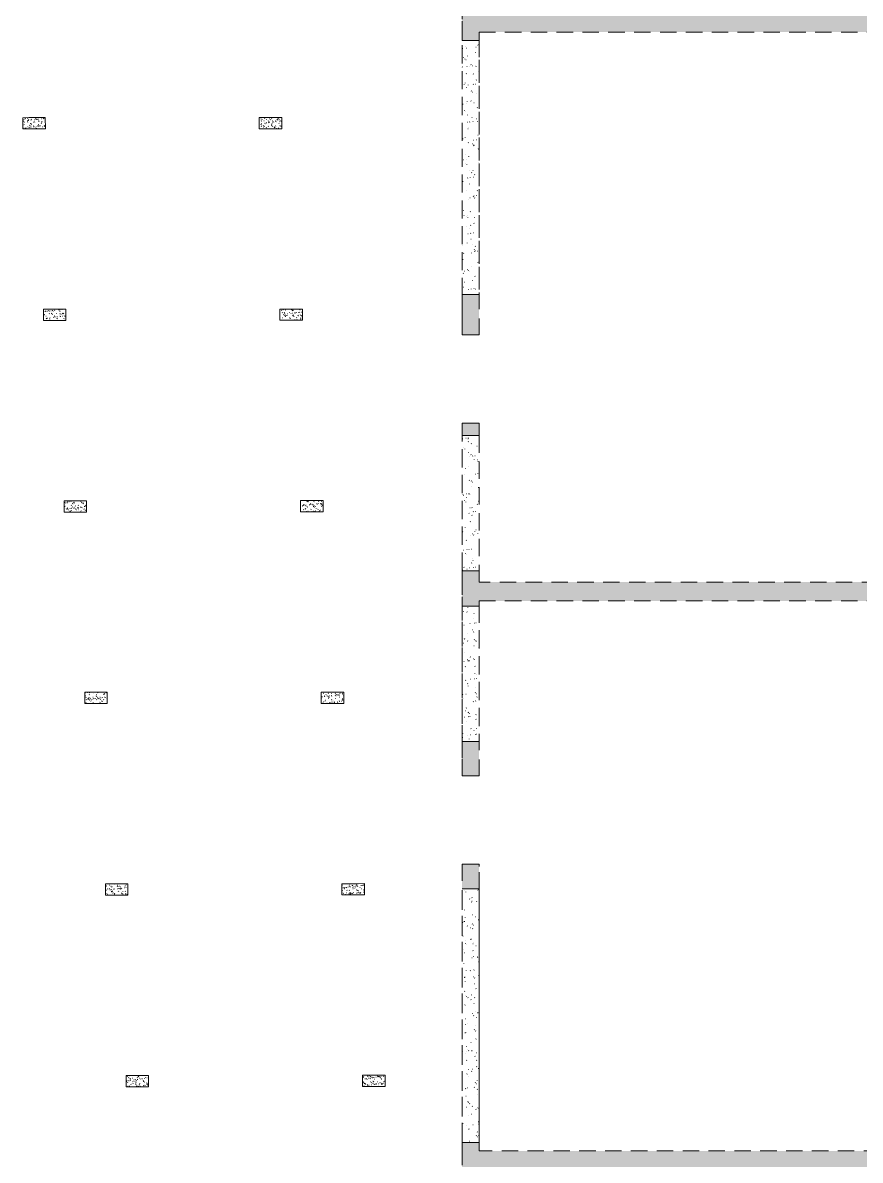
# Model space of a CAD drawing. Header units: metres. Extents: x 399 to 3028, y -427 to 863.
# Drawn here: x 561.34 to 570.25, y -410.92 to -398.82 of the extents above; entities that cross this region are included whole.
import ezdxf

# ---------------------------------------------------------------- set-up
doc = ezdxf.new("R2010")
doc.units = ezdxf.units.M
doc.linetypes.add('Caché', pattern=[0.265, 0.175, -0.09])
for name, color, linetype, lineweight in [('A-WALL', 113, 'Continuous', 18), ('A-WALL-PATT', 111, 'Continuous', 18), ('S-COLS', 52, 'Continuous', 18)]:
    doc.layers.add(name, color=color, linetype=linetype, lineweight=lineweight)
pattern_1 = [(37.5, (117.709333, -43.356), (-0.0020069574, 0.055181266), [0.004, -0.04, 0.004, -0.045, -0.046]), (37.5, (117.709333, -43.356), (-0.0020069574, 0.055181266), [-0.092, 0.004, -0.043]), (7.5, (117.70933, -43.356), (0.0509497245, 0.080337573), [0.004, -0.02, 0.004, -0.035, -0.015]), (7.5, (117.70933, -43.356), (0.0509497245, 0.080337573), [-0.063, 0.004, -0.011]), (327.5, (117.674333, -43.356), (0.0890447396, 0.0001853188), [0.004, -0.011, 0.004, -0.048, -0.067]), (327.5, (117.674333, -43.356), (0.0890447396, 0.0001853188), [-0.066, 0.004, -0.063]), (317.5, (117.67433, -43.356), (0.085935203, 0.025693205), [0.004, -0.003, 0.004, -0.03, -0.039]), (317.5, (117.67433, -43.356), (0.085935203, 0.025693205), [-0.041, 0.004, -0.035])]
pattern_2 = [(37.5, (117.70933, -43.356), (-0.004214223, 0.14676253), [0.003, -0.112, 0.003, -0.126, -0.124]), (37.5, (117.70933, -43.356), (-0.004214223, 0.14676253), [-0.245, 0.003, -0.12]), (7.5, (117.70933, -43.356), (0.135030934, 0.215468436), [0.003, -0.059, 0.003, -0.101, -0.04]), (7.5, (117.70933, -43.356), (0.135030934, 0.215468436), [-0.167, 0.003, -0.037]), (327.5, (117.61533, -43.356), (0.23745264, 0.000494183), [0.003, -0.035, 0.003, -0.134, -0.179]), (327.5, (117.61533, -43.356), (0.23745264, 0.000494183), [-0.175, 0.003, -0.176]), (317.5, (117.61533, -43.356), (0.22924279, 0.06663139), [0.003, -0.016, 0.003, -0.087, -0.103]), (317.5, (117.61533, -43.356), (0.22924279, 0.06663139), [-0.109, 0.003, -0.1])]

# ---------------------------------------------------------------- blocks, each defined once
blk = doc.blocks.new('P - AES_Poteau-V12-Plan VES _PB _2_')
at = {"layer": 'S-COLS', "linetype": 'Caché'}
h = blk.add_hatch(dxfattribs=at)
h.set_pattern_fill('FP_17', color=94, style=0, pattern_type=2)
h.set_pattern_definition([(37.441, (-444.474, 367.176), (-0.0019501338, 0.0551833034), [0.004, -0.04, 0.004, -0.045, -0.046]), (37.441, (-444.474, 367.176), (-0.0019501338, 0.0551833034), [-0.092, 0.004, -0.043]), (7.441, (-444.474, 367.176), (0.051032425, 0.080285065), [0.004, -0.02, 0.004, -0.035, -0.015]), (7.441, (-444.474, 367.176), (0.051032425, 0.080285065), [-0.063, 0.004, -0.011]), (327.441, (-444.509, 367.176), (0.0890448833, 9.36254e-05), [0.004, -0.011, 0.004, -0.048, -0.067]), (327.441, (-444.509, 367.176), (0.0890448833, 9.36254e-05), [-0.066, 0.004, -0.063]), (317.441, (-444.509, 367.176), (0.085961615, 0.0256047), [0.004, -0.003, 0.004, -0.03, -0.039]), (317.441, (-444.509, 367.176), (0.085961615, 0.0256047), [-0.041, 0.004, -0.035])])
h.paths.add_polyline_path([(0.12, 0.06), (0.12, -0.06), (-0.12, -0.06), (-0.12, 0.06)])
at = {"layer": 'S-COLS', "color": 94, "linetype": 'Caché'}
for p, q in [((0.12, 0.06), (-0.12, 0.06)), ((-0.12, 0.06), (-0.12, -0.06)), ((-0.12, -0.06), (-0.12, 0.06)), ((-0.12, 0.06), (0.12, 0.06)), ((-0.12, 0.06), (-0.12, 0.06)), ((0.12, -0.06), (0.12, 0.06)), ((0.12, 0.06), (0.12, -0.06)), ((0.12, 0.06), (0.12, 0.06)), ((-0.12, -0.06), (0.12, -0.06)), ((0.12, -0.06), (-0.12, -0.06)), ((-0.12, -0.06), (-0.12, -0.06)), ((0.12, -0.06), (0.12, -0.06))]:
    blk.add_line(p, q, dxfattribs=at)
blk = doc.blocks.new('P - AES_Poteau-V13-Plan VES _PB _2_')
at = {"layer": 'S-COLS', "linetype": 'Caché'}
h = blk.add_hatch(dxfattribs=at)
h.set_pattern_fill('FP_18', color=94, style=0, pattern_type=2)
h.set_pattern_definition([(37.441, (-444.256, 365.138), (-0.0019501338, 0.0551833034), [0.004, -0.04, 0.004, -0.045, -0.046]), (37.441, (-444.256, 365.138), (-0.0019501338, 0.0551833034), [-0.092, 0.004, -0.043]), (7.441, (-444.256, 365.138), (0.051032425, 0.080285065), [0.004, -0.02, 0.004, -0.035, -0.015]), (7.441, (-444.256, 365.138), (0.051032425, 0.080285065), [-0.063, 0.004, -0.011]), (327.441, (-444.291, 365.138), (0.0890448833, 9.36254e-05), [0.004, -0.011, 0.004, -0.048, -0.067]), (327.441, (-444.291, 365.138), (0.0890448833, 9.36254e-05), [-0.066, 0.004, -0.063]), (317.441, (-444.291, 365.138), (0.085961615, 0.0256047), [0.004, -0.003, 0.004, -0.03, -0.039]), (317.441, (-444.291, 365.138), (0.085961615, 0.0256047), [-0.041, 0.004, -0.035])])
h.paths.add_polyline_path([(0.12, 0.06), (0.12, -0.06), (-0.12, -0.06), (-0.12, 0.06)])
at = {"layer": 'S-COLS', "color": 94, "linetype": 'Caché'}
for p, q in [((0.12, 0.06), (-0.12, 0.06)), ((-0.12, 0.06), (-0.12, -0.06)), ((-0.12, -0.06), (-0.12, 0.06)), ((-0.12, 0.06), (0.12, 0.06)), ((-0.12, 0.06), (-0.12, 0.06)), ((0.12, -0.06), (0.12, 0.06)), ((0.12, 0.06), (0.12, -0.06)), ((0.12, 0.06), (0.12, 0.06)), ((-0.12, -0.06), (0.12, -0.06)), ((0.12, -0.06), (-0.12, -0.06)), ((-0.12, -0.06), (-0.12, -0.06)), ((0.12, -0.06), (0.12, -0.06))]:
    blk.add_line(p, q, dxfattribs=at)
blk = doc.blocks.new('P - AES_Poteau-V14-Plan VES _PB _2_')
at = {"layer": 'S-COLS', "linetype": 'Caché'}
h = blk.add_hatch(dxfattribs=at)
h.set_pattern_fill('FP_19', color=94, style=0, pattern_type=2)
h.set_pattern_definition([(37.441, (-444.038, 363.099), (-0.0019501338, 0.0551833034), [0.004, -0.04, 0.004, -0.045, -0.046]), (37.441, (-444.038, 363.099), (-0.0019501338, 0.0551833034), [-0.092, 0.004, -0.043]), (7.441, (-444.038, 363.099), (0.051032425, 0.080285065), [0.004, -0.02, 0.004, -0.035, -0.015]), (7.441, (-444.038, 363.099), (0.051032425, 0.080285065), [-0.063, 0.004, -0.011]), (327.441, (-444.074, 363.1), (0.0890448833, 9.36254e-05), [0.004, -0.011, 0.004, -0.048, -0.067]), (327.441, (-444.074, 363.1), (0.0890448833, 9.36254e-05), [-0.066, 0.004, -0.063]), (317.441, (-444.074, 363.1), (0.085961615, 0.0256047), [0.004, -0.003, 0.004, -0.03, -0.039]), (317.441, (-444.074, 363.1), (0.085961615, 0.0256047), [-0.041, 0.004, -0.035])])
h.paths.add_polyline_path([(0.12, 0.06), (0.12, -0.06), (-0.12, -0.06), (-0.12, 0.06)])
at = {"layer": 'S-COLS', "color": 94, "linetype": 'Caché'}
for p, q in [((0.12, 0.06), (-0.12, 0.06)), ((-0.12, 0.06), (-0.12, -0.06)), ((-0.12, -0.06), (-0.12, 0.06)), ((-0.12, 0.06), (0.12, 0.06)), ((-0.12, 0.06), (-0.12, 0.06)), ((0.12, -0.06), (0.12, 0.06)), ((0.12, 0.06), (0.12, -0.06)), ((0.12, 0.06), (0.12, 0.06)), ((-0.12, -0.06), (0.12, -0.06)), ((0.12, -0.06), (-0.12, -0.06)), ((-0.12, -0.06), (-0.12, -0.06)), ((0.12, -0.06), (0.12, -0.06))]:
    blk.add_line(p, q, dxfattribs=at)
blk = doc.blocks.new('P - AES_Poteau-V15-Plan VES _PB _2_')
at = {"layer": 'S-COLS', "linetype": 'Caché'}
h = blk.add_hatch(dxfattribs=at)
h.set_pattern_fill('FP_20', color=94, style=0, pattern_type=2)
h.set_pattern_definition([(37.441, (-443.821, 361.061), (-0.0019501338, 0.0551833034), [0.004, -0.04, 0.004, -0.045, -0.046]), (37.441, (-443.821, 361.061), (-0.0019501338, 0.0551833034), [-0.092, 0.004, -0.043]), (7.441, (-443.821, 361.061), (0.051032425, 0.080285065), [0.004, -0.02, 0.004, -0.035, -0.015]), (7.441, (-443.821, 361.061), (0.051032425, 0.080285065), [-0.063, 0.004, -0.011]), (327.441, (-443.856, 361.061), (0.0890448833, 9.36254e-05), [0.004, -0.011, 0.004, -0.048, -0.067]), (327.441, (-443.856, 361.061), (0.0890448833, 9.36254e-05), [-0.066, 0.004, -0.063]), (317.441, (-443.856, 361.061), (0.085961615, 0.0256047), [0.004, -0.003, 0.004, -0.03, -0.039]), (317.441, (-443.856, 361.061), (0.085961615, 0.0256047), [-0.041, 0.004, -0.035])])
h.paths.add_polyline_path([(0.12, 0.06), (0.12, -0.06), (-0.12, -0.06), (-0.12, 0.06)])
at = {"layer": 'S-COLS', "color": 94, "linetype": 'Caché'}
for p, q in [((0.12, 0.06), (-0.12, 0.06)), ((-0.12, 0.06), (-0.12, -0.06)), ((-0.12, -0.06), (-0.12, 0.06)), ((-0.12, 0.06), (0.12, 0.06)), ((-0.12, 0.06), (-0.12, 0.06)), ((0.12, -0.06), (0.12, 0.06)), ((0.12, 0.06), (0.12, -0.06)), ((0.12, 0.06), (0.12, 0.06)), ((-0.12, -0.06), (0.12, -0.06)), ((0.12, -0.06), (-0.12, -0.06)), ((-0.12, -0.06), (-0.12, -0.06)), ((0.12, -0.06), (0.12, -0.06))]:
    blk.add_line(p, q, dxfattribs=at)
blk = doc.blocks.new('P - AES_Poteau-V16-Plan VES _PB _2_')
at = {"layer": 'S-COLS', "linetype": 'Caché'}
h = blk.add_hatch(dxfattribs=at)
h.set_pattern_fill('FP_21', color=94, style=0, pattern_type=2)
h.set_pattern_definition([(37.441, (-443.603, 359.023), (-0.0019501338, 0.0551833034), [0.004, -0.04, 0.004, -0.045, -0.046]), (37.441, (-443.603, 359.023), (-0.0019501338, 0.0551833034), [-0.092, 0.004, -0.043]), (7.441, (-443.603, 359.023), (0.051032425, 0.080285065), [0.004, -0.02, 0.004, -0.035, -0.015]), (7.441, (-443.603, 359.023), (0.051032425, 0.080285065), [-0.063, 0.004, -0.011]), (327.441, (-443.638, 359.023), (0.0890448833, 9.36254e-05), [0.004, -0.011, 0.004, -0.048, -0.067]), (327.441, (-443.638, 359.023), (0.0890448833, 9.36254e-05), [-0.066, 0.004, -0.063]), (317.441, (-443.638, 359.023), (0.085961615, 0.0256047), [0.004, -0.003, 0.004, -0.03, -0.039]), (317.441, (-443.638, 359.023), (0.085961615, 0.0256047), [-0.041, 0.004, -0.035])])
h.paths.add_polyline_path([(0.12, 0.06), (0.12, -0.06), (-0.12, -0.06), (-0.12, 0.06)])
at = {"layer": 'S-COLS', "color": 94, "linetype": 'Caché'}
for p, q in [((0.12, 0.06), (-0.12, 0.06)), ((-0.12, 0.06), (-0.12, -0.06)), ((-0.12, -0.06), (-0.12, 0.06)), ((-0.12, 0.06), (0.12, 0.06)), ((-0.12, 0.06), (-0.12, 0.06)), ((0.12, -0.06), (0.12, 0.06)), ((0.12, 0.06), (0.12, -0.06)), ((0.12, 0.06), (0.12, 0.06)), ((-0.12, -0.06), (0.12, -0.06)), ((0.12, -0.06), (-0.12, -0.06)), ((-0.12, -0.06), (-0.12, -0.06)), ((0.12, -0.06), (0.12, -0.06))]:
    blk.add_line(p, q, dxfattribs=at)
blk = doc.blocks.new('P - AES_Poteau-V17-Plan VES _PB _2_')
at = {"layer": 'S-COLS', "linetype": 'Caché'}
h = blk.add_hatch(dxfattribs=at)
h.set_pattern_fill('FP_22', color=94, style=0, pattern_type=2)
h.set_pattern_definition([(37.441, (-443.386, 356.984), (-0.0019501338, 0.0551833034), [0.004, -0.04, 0.004, -0.045, -0.046]), (37.441, (-443.386, 356.984), (-0.0019501338, 0.0551833034), [-0.092, 0.004, -0.043]), (7.441, (-443.386, 356.984), (0.051032425, 0.080285065), [0.004, -0.02, 0.004, -0.035, -0.015]), (7.441, (-443.386, 356.984), (0.051032425, 0.080285065), [-0.063, 0.004, -0.011]), (327.441, (-443.421, 356.984), (0.0890448833, 9.36254e-05), [0.004, -0.011, 0.004, -0.048, -0.067]), (327.441, (-443.421, 356.984), (0.0890448833, 9.36254e-05), [-0.066, 0.004, -0.063]), (317.441, (-443.421, 356.984), (0.085961615, 0.0256047), [0.004, -0.003, 0.004, -0.03, -0.039]), (317.441, (-443.421, 356.984), (0.085961615, 0.0256047), [-0.041, 0.004, -0.035])])
h.paths.add_polyline_path([(0.12, 0.06), (0.12, -0.06), (-0.12, -0.06), (-0.12, 0.06)])
at = {"layer": 'S-COLS', "color": 94, "linetype": 'Caché'}
for p, q in [((0.12, 0.06), (-0.12, 0.06)), ((-0.12, 0.06), (-0.12, -0.06)), ((-0.12, -0.06), (-0.12, 0.06)), ((-0.12, 0.06), (0.12, 0.06)), ((-0.12, 0.06), (-0.12, 0.06)), ((0.12, -0.06), (0.12, 0.06)), ((0.12, 0.06), (0.12, -0.06)), ((0.12, 0.06), (0.12, 0.06)), ((-0.12, -0.06), (0.12, -0.06)), ((0.12, -0.06), (-0.12, -0.06)), ((-0.12, -0.06), (-0.12, -0.06)), ((0.12, -0.06), (0.12, -0.06))]:
    blk.add_line(p, q, dxfattribs=at)

msp = doc.modelspace()

# ---------------------------------------------------------------- hatches: boundary and pattern name
at = {"layer": 'A-WALL', "linetype": 'Caché'}
h = msp.add_hatch(dxfattribs=at)
h.set_pattern_fill('FP_14', color=94, style=0, pattern_type=2)
h.set_pattern_definition(pattern_2)
h.paths.add_polyline_path([(566.0131, -399.0061), (566.1931, -399.0061), (566.1931, -401.7061), (566.0131, -401.7061)])
h = msp.add_hatch(dxfattribs=at)
h.set_pattern_fill('FP_14', color=94, style=0, pattern_type=2)
h.set_pattern_definition(pattern_2)
h.paths.add_polyline_path([(566.0131, -403.2079), (566.1931, -403.2079), (566.1932, -404.6479), (566.0132, -404.6479)])
h = msp.add_hatch(dxfattribs=at)
h.set_pattern_fill('FP_14', color=94, style=0, pattern_type=2)
h.set_pattern_definition(pattern_2)
h.paths.add_polyline_path([(566.0132, -405.0247), (566.1932, -405.0247), (566.1932, -406.4647), (566.0132, -406.4647)])
h = msp.add_hatch(dxfattribs=at)
h.set_pattern_fill('FP_14', color=94, style=0, pattern_type=2)
h.set_pattern_definition(pattern_2)
h.paths.add_polyline_path([(566.0132, -410.7303), (566.0132, -408.0303), (566.1932, -408.0303), (566.1932, -410.7303)])
at = {"layer": 'A-WALL-PATT'}
h = msp.add_hatch(dxfattribs=at)
h.set_pattern_fill('FP_13', color=94, style=0, pattern_type=2)
h.set_pattern_definition(pattern_1)
h.paths.add_polyline_path([(566.193, -392.9537), (566.013, -392.9537), (566.013, -392.7445), (566.193, -392.7445)])
h.paths.add_polyline_path([(566.193, -395.9337), (566.013, -395.9337), (566.013, -395.6537), (566.193, -395.6537)])
h.paths.add_polyline_path([(566.193, -397.1515), (566.013, -397.1515), (566.013, -396.8737), (566.193, -396.8737)])
h.paths.add_polyline_path([(566.1931, -399.0061), (566.0131, -399.0061), (566.0131, -398.6015), (566.1931, -398.6015), (566.1931, -398.7163), (566.1931, -398.9163)])
h.paths.add_polyline_path([(566.1931, -402.1374), (566.0131, -402.1374), (566.0131, -401.7061), (566.1931, -401.7061)])
h.paths.add_polyline_path([(566.1931, -403.2079), (566.0131, -403.2079), (566.0131, -403.0774), (566.1931, -403.0774)])
h.paths.add_polyline_path([(566.1932, -405.0247), (566.0132, -405.0247), (566.0132, -404.6479), (566.1932, -404.6479), (566.1932, -404.7685), (566.1932, -404.9685)])
h.paths.add_polyline_path([(566.1932, -406.8306), (566.0132, -406.8306), (566.0132, -406.4647), (566.1932, -406.4647)])
h.paths.add_polyline_path([(566.1932, -408.0303), (566.0132, -408.0303), (566.0132, -407.7706), (566.1932, -407.7706)])
h.paths.add_polyline_path([(566.1932, -411.0699), (566.0132, -411.0699), (566.0132, -410.7303), (566.1932, -410.7303), (566.1932, -410.8196), (566.1932, -411.0196)])
h.paths.add_polyline_path([(566.1933, -412.7024), (566.0133, -412.7024), (566.0133, -412.5199), (566.1933, -412.5199)])
h.paths.add_polyline_path([(566.1933, -414.8345), (566.0133, -414.8345), (566.0133, -413.6424), (566.1933, -413.6424)])
h.paths.add_polyline_path([(566.1933, -416.8815), (566.0133, -416.8666), (566.0133, -416.6345), (566.1933, -416.6345)])
h = msp.add_hatch(dxfattribs=at)
h.set_pattern_fill('FP_13', color=94, style=0, pattern_type=2)
h.set_pattern_definition(pattern_1)
h.paths.add_polyline_path([(577.3131, -398.7161), (577.3131, -398.9161), (570.619, -398.9162), (570.459, -398.9162), (566.1931, -398.9163), (566.1931, -398.7163)])
h = msp.add_hatch(dxfattribs=at)
h.set_pattern_fill('FP_13', color=94, style=0, pattern_type=2)
h.set_pattern_definition(pattern_1)
h.paths.add_polyline_path([(577.3132, -404.7683), (577.3132, -404.9683), (566.1932, -404.9685), (566.1932, -404.7685)])
h = msp.add_hatch(dxfattribs=at)
h.set_pattern_fill('FP_13', color=94, style=0, pattern_type=2)
h.set_pattern_definition(pattern_1)
h.paths.add_polyline_path([(566.1932, -411.0196), (566.1932, -410.8196), (570.459, -410.8196), (570.619, -410.8196), (577.3132, -410.8196), (577.3132, -411.0196)])
at = {"layer": 'S-COLS', "linetype": 'Caché'}
h = msp.add_hatch(dxfattribs=at)
h.set_pattern_fill('FP_13', color=94, style=0, pattern_type=2)
h.set_pattern_definition(pattern_1)
h.paths.add_polyline_path([(564.0949, -399.9439), (563.8549, -399.9441), (563.8548, -399.8241), (564.0948, -399.8239)])
h = msp.add_hatch(dxfattribs=at)
h.set_pattern_fill('FP_13', color=94, style=0, pattern_type=2)
h.set_pattern_definition(pattern_1)
h.paths.add_polyline_path([(564.3146, -401.9821), (564.0746, -401.9823), (564.0745, -401.8623), (564.3145, -401.8621)])
h = msp.add_hatch(dxfattribs=at)
h.set_pattern_fill('FP_13', color=94, style=0, pattern_type=2)
h.set_pattern_definition(pattern_1)
h.paths.add_polyline_path([(564.5343, -404.0202), (564.2943, -404.0205), (564.2941, -403.9005), (564.5341, -403.9002)])
h = msp.add_hatch(dxfattribs=at)
h.set_pattern_fill('FP_13', color=94, style=0, pattern_type=2)
h.set_pattern_definition(pattern_1)
h.paths.add_polyline_path([(564.7539, -406.0584), (564.5139, -406.0587), (564.5138, -405.9387), (564.7538, -405.9384)])
h = msp.add_hatch(dxfattribs=at)
h.set_pattern_fill('FP_13', color=94, style=0, pattern_type=2)
h.set_pattern_definition(pattern_1)
h.paths.add_polyline_path([(564.9736, -408.0966), (564.7336, -408.0969), (564.7335, -407.9769), (564.9735, -407.9766)])
h = msp.add_hatch(dxfattribs=at)
h.set_pattern_fill('FP_13', color=94, style=0, pattern_type=2)
h.set_pattern_definition(pattern_1)
h.paths.add_polyline_path([(565.1933, -410.1348), (564.9533, -410.1351), (564.9532, -410.0151), (565.1932, -410.0148)])

# ---------------------------------------------------------------- linework, layer by layer
at = {"layer": 'A-WALL', "color": 94, "linetype": 'Caché'}
for p, q in [((566.013, -396.8737), (566.0131, -402.1374)), ((566.0131, -398.6015), (566.0131, -399.0061)), ((566.1931, -398.9163), (570.459, -398.9162)), ((566.1931, -398.9163), (570.459, -398.9162)), ((566.1931, -399.0061), (566.1931, -398.9163)), ((566.1931, -402.1374), (566.1931, -398.9163)), ((566.1931, -398.9163), (566.1931, -398.9163)), ((566.0131, -399.0061), (566.1931, -399.0061)), ((566.1931, -399.0061), (566.0131, -399.0061)), ((566.0131, -401.7061), (566.0131, -399.0061)), ((566.0131, -399.0061), (566.0131, -399.0061)), ((566.1931, -399.0061), (566.1931, -399.0061)), ((566.1931, -399.0061), (566.1931, -401.7061)), ((566.1931, -401.7061), (566.0131, -401.7061)), ((566.0131, -401.7061), (566.0131, -402.1374)), ((566.1931, -401.7061), (566.0131, -401.7061)), ((566.0131, -401.7061), (566.0131, -401.7061)), ((566.1931, -402.1374), (566.1931, -401.7061)), ((566.1931, -401.7061), (566.1931, -401.7061)), ((566.0131, -402.1374), (566.1931, -402.1374)), ((566.1931, -402.1374), (566.0131, -402.1374)), ((566.0131, -402.1374), (566.0131, -402.1374)), ((566.1931, -402.1374), (566.1931, -402.1374)), ((566.1931, -403.0774), (566.0131, -403.0774)), ((566.0131, -403.0774), (566.0131, -403.2079)), ((566.0131, -403.0774), (566.1931, -403.0774)), ((566.0131, -403.0774), (566.0131, -403.0774)), ((566.0131, -403.0774), (566.0132, -406.8306)), ((566.1931, -403.2079), (566.1931, -403.0774)), ((566.1932, -404.7685), (566.1931, -403.0774)), ((566.1931, -403.0774), (566.1931, -403.0774)), ((566.0131, -403.2079), (566.1931, -403.2079)), ((566.1931, -403.2079), (566.0131, -403.2079)), ((566.0132, -404.6479), (566.0131, -403.2079)), ((566.0131, -403.2079), (566.0131, -403.2079)), ((566.1931, -403.2079), (566.1931, -403.2079)), ((566.1931, -403.2079), (566.1932, -404.6479)), ((566.1932, -404.6479), (566.0132, -404.6479)), ((566.0132, -404.6479), (566.0132, -405.0247)), ((566.1932, -404.6479), (566.0132, -404.6479)), ((566.0132, -404.6479), (566.0132, -404.6479)), ((566.1932, -404.7685), (566.1932, -404.6479)), ((566.1932, -404.6479), (566.1932, -404.6479)), ((577.3132, -404.7683), (566.1932, -404.7685)), ((577.3132, -404.7683), (566.1932, -404.7685)), ((566.1932, -404.7685), (566.1932, -404.7685)), ((566.1932, -404.9685), (577.3132, -404.9683)), ((566.1932, -404.9685), (577.3132, -404.9683)), ((566.1932, -405.0247), (566.1932, -404.9685)), ((566.1932, -406.8306), (566.1932, -404.9685)), ((566.1932, -404.9685), (566.1932, -404.9685)), ((566.0132, -405.0247), (566.1932, -405.0247)), ((566.1932, -405.0247), (566.0132, -405.0247)), ((566.0132, -406.4647), (566.0132, -405.0247)), ((566.0132, -405.0247), (566.0132, -405.0247)), ((566.1932, -405.0247), (566.1932, -405.0247)), ((566.1932, -405.0247), (566.1932, -406.4647)), ((566.1932, -406.4647), (566.0132, -406.4647)), ((566.0132, -406.4647), (566.0132, -406.8306)), ((566.1932, -406.4647), (566.0132, -406.4647)), ((566.0132, -406.4647), (566.0132, -406.4647)), ((566.1932, -406.8306), (566.1932, -406.4647)), ((566.1932, -406.4647), (566.1932, -406.4647)), ((566.0132, -406.8306), (566.1932, -406.8306)), ((566.1932, -406.8306), (566.0132, -406.8306)), ((566.0132, -406.8306), (566.0132, -406.8306)), ((566.1932, -406.8306), (566.1932, -406.8306)), ((566.1932, -407.7706), (566.0132, -407.7706)), ((566.0132, -407.7706), (566.0132, -408.0303)), ((566.0132, -407.7706), (566.1932, -407.7706)), ((566.0132, -407.7706), (566.0132, -407.7706)), ((566.0132, -407.7706), (566.0133, -412.7024)), ((566.1932, -408.0303), (566.1932, -407.7706)), ((566.1932, -410.8196), (566.1932, -407.7706)), ((566.1932, -407.7706), (566.1932, -407.7706)), ((566.0132, -408.0303), (566.1932, -408.0303)), ((566.1932, -408.0303), (566.0132, -408.0303)), ((566.0132, -410.7303), (566.0132, -408.0303)), ((566.0132, -408.0303), (566.0132, -408.0303)), ((566.1932, -408.0303), (566.1932, -408.0303)), ((566.1932, -408.0303), (566.1932, -410.7303)), ((566.1932, -410.7303), (566.0132, -410.7303)), ((566.0132, -410.7303), (566.0132, -411.0699)), ((566.1932, -410.7303), (566.0132, -410.7303)), ((566.0132, -410.7303), (566.0132, -410.7303)), ((566.1932, -410.8196), (566.1932, -410.7303)), ((566.1932, -410.7303), (566.1932, -410.7303)), ((570.459, -410.8196), (566.1932, -410.8196)), ((570.459, -410.8196), (566.1932, -410.8196)), ((566.1932, -410.8196), (566.1932, -410.8196))]:
    msp.add_line(p, q, dxfattribs=at)
at = {"layer": 'S-COLS', "color": 94, "linetype": 'Caché'}
for p, q in [((564.0948, -399.8239), (563.8548, -399.8241)), ((563.8548, -399.8241), (564.0948, -399.8239)), ((563.8548, -399.8241), (563.8549, -399.9441)), ((563.8549, -399.9441), (563.8548, -399.8241)), ((563.8548, -399.8241), (563.8548, -399.8241)), ((564.0949, -399.9439), (564.0948, -399.8239)), ((564.0948, -399.8239), (564.0949, -399.9439)), ((564.0948, -399.8239), (564.0948, -399.8239)), ((563.8549, -399.9441), (564.0949, -399.9439)), ((564.0949, -399.9439), (563.8549, -399.9441)), ((563.8549, -399.9441), (563.8549, -399.9441)), ((564.0949, -399.9439), (564.0949, -399.9439)), ((564.3145, -401.8621), (564.0745, -401.8623)), ((564.0745, -401.8623), (564.3145, -401.8621)), ((564.0745, -401.8623), (564.0746, -401.9823)), ((564.0746, -401.9823), (564.0745, -401.8623)), ((564.0745, -401.8623), (564.0745, -401.8623)), ((564.3146, -401.9821), (564.3145, -401.8621)), ((564.3145, -401.8621), (564.3146, -401.9821)), ((564.3145, -401.8621), (564.3145, -401.8621)), ((564.0746, -401.9823), (564.3146, -401.9821)), ((564.3146, -401.9821), (564.0746, -401.9823)), ((564.0746, -401.9823), (564.0746, -401.9823)), ((564.3146, -401.9821), (564.3146, -401.9821)), ((564.5341, -403.9002), (564.2941, -403.9005)), ((564.2941, -403.9005), (564.5341, -403.9002)), ((564.2941, -403.9005), (564.2943, -404.0205)), ((564.2943, -404.0205), (564.2941, -403.9005)), ((564.2941, -403.9005), (564.2941, -403.9005)), ((564.5343, -404.0202), (564.5341, -403.9002)), ((564.5341, -403.9002), (564.5343, -404.0202)), ((564.5341, -403.9002), (564.5341, -403.9002)), ((564.2943, -404.0205), (564.5343, -404.0202)), ((564.5343, -404.0202), (564.2943, -404.0205)), ((564.2943, -404.0205), (564.2943, -404.0205)), ((564.5343, -404.0202), (564.5343, -404.0202)), ((564.7538, -405.9384), (564.5138, -405.9387)), ((564.5138, -405.9387), (564.7538, -405.9384)), ((564.5138, -405.9387), (564.5139, -406.0587)), ((564.5139, -406.0587), (564.5138, -405.9387)), ((564.5138, -405.9387), (564.5138, -405.9387)), ((564.7539, -406.0584), (564.7538, -405.9384)), ((564.7538, -405.9384), (564.7539, -406.0584)), ((564.7538, -405.9384), (564.7538, -405.9384)), ((564.5139, -406.0587), (564.7539, -406.0584)), ((564.7539, -406.0584), (564.5139, -406.0587)), ((564.5139, -406.0587), (564.5139, -406.0587)), ((564.7539, -406.0584), (564.7539, -406.0584)), ((564.9735, -407.9766), (564.7335, -407.9769)), ((564.7335, -407.9769), (564.9735, -407.9766)), ((564.7335, -407.9769), (564.7336, -408.0969)), ((564.7336, -408.0969), (564.7335, -407.9769)), ((564.7335, -407.9769), (564.7335, -407.9769)), ((564.9736, -408.0966), (564.9735, -407.9766)), ((564.9735, -407.9766), (564.9736, -408.0966)), ((564.9735, -407.9766), (564.9735, -407.9766)), ((564.7336, -408.0969), (564.9736, -408.0966)), ((564.9736, -408.0966), (564.7336, -408.0969)), ((564.7336, -408.0969), (564.7336, -408.0969)), ((564.9736, -408.0966), (564.9736, -408.0966)), ((565.1932, -410.0148), (564.9532, -410.0151)), ((564.9532, -410.0151), (565.1932, -410.0148)), ((564.9532, -410.0151), (564.9533, -410.1351)), ((564.9533, -410.1351), (564.9532, -410.0151)), ((564.9532, -410.0151), (564.9532, -410.0151)), ((565.1933, -410.1348), (565.1932, -410.0148)), ((565.1932, -410.0148), (565.1933, -410.1348)), ((565.1932, -410.0148), (565.1932, -410.0148)), ((564.9533, -410.1351), (565.1933, -410.1348)), ((565.1933, -410.1348), (564.9533, -410.1351)), ((564.9533, -410.1351), (564.9533, -410.1351)), ((565.1933, -410.1348), (565.1933, -410.1348))]:
    msp.add_line(p, q, dxfattribs=at)

# ---------------------------------------------------------------- block references
at = {"layer": 'S-COLS', "color": 94, "linetype": 'Caché', "rotation": 0.05869832699800914}
for name, p in [('P - AES_Poteau-V17-Plan VES _PB _2_', (561.4607, -399.886)), ('P - AES_Poteau-V16-Plan VES _PB _2_', (561.6804, -401.9242)), ('P - AES_Poteau-V15-Plan VES _PB _2_', (561.9001, -403.9624)), ('P - AES_Poteau-V14-Plan VES _PB _2_', (562.1198, -406.0006)), ('P - AES_Poteau-V13-Plan VES _PB _2_', (562.3394, -408.0388)), ('P - AES_Poteau-V12-Plan VES _PB _2_', (562.5591, -410.077))]:
    msp.add_blockref(name, p, dxfattribs=at)

doc.saveas('drawing.dxf')
